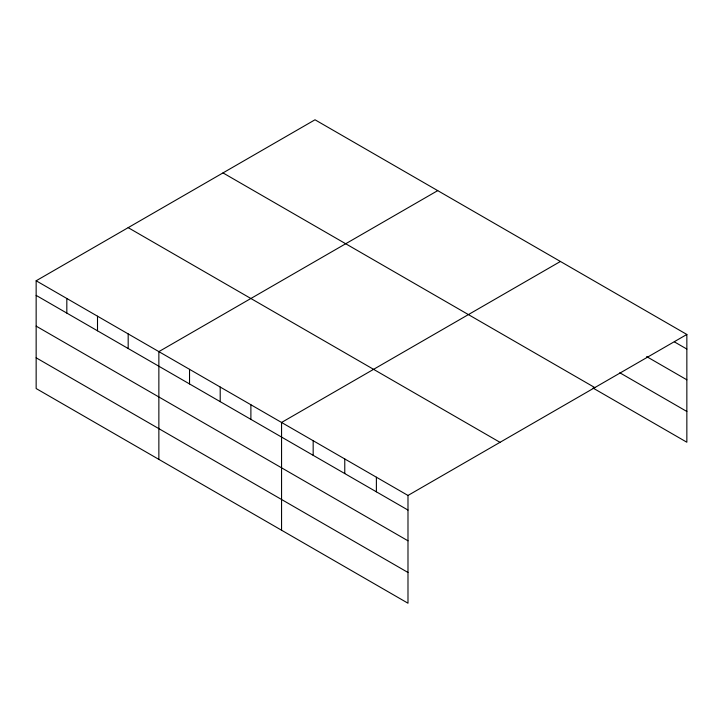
<?xml version="1.0" encoding="UTF-8"?>
<svg xmlns="http://www.w3.org/2000/svg" width="723" height="723" viewBox="0 0 723 723"><rect width="100%" height="100%" fill="white"/><g stroke="black" fill="none" stroke-linecap="round" stroke-linejoin="round"><path stroke-width="1.08" d="M407.989 540.804L407.989 495.454L36.15 280.777L36.15 388.54L407.989 603.217L407.989 540.804L36.15 326.127M36.15 280.777L315.011 119.783L686.85 334.46L686.85 442.223L592.987 388.034M437.722 190.619L158.861 351.622L158.861 459.385M560.424 261.464L281.563 422.467L281.563 530.23M407.989 495.454L686.85 334.46M674.396 341.88L686.85 349.064M646.624 356.584L686.85 379.81M619.81 372.77L686.85 411.477M222.991 172.905L594.83 387.591M128.17 227.646L500.009 442.331M36.15 295.382L407.989 510.067M36.15 357.804L407.989 572.48M376.385 477.207L376.385 491.812M344.772 458.96L344.772 473.565M313.167 440.714L313.167 455.318M250.89 404.753L250.89 419.358M220.208 387.049L220.208 401.654M189.534 369.336L189.534 383.94M128.179 333.909L128.179 348.513M97.506 316.204L97.506 330.809M66.823 298.491L66.823 313.095"/></g></svg>
